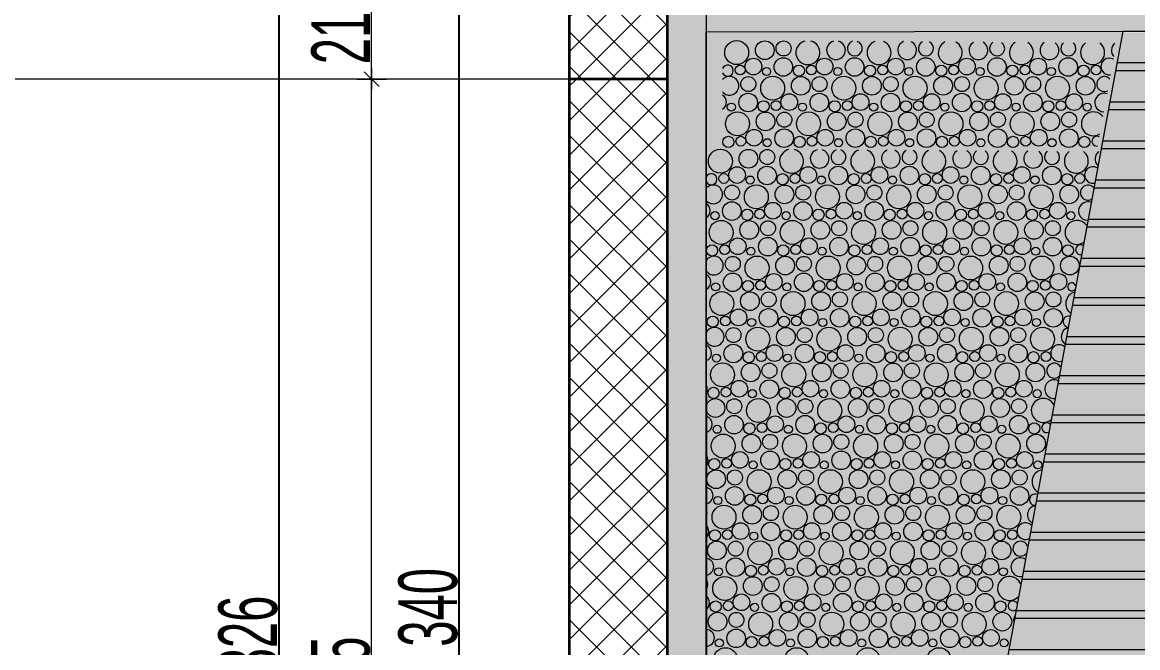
# Model space of a CAD drawing. Header units: millimetres. Extents: x -115530 to 122462, y -34508 to 119375.
# Drawn here: x 89331 to 92180, y 97330 to 98928 of the extents above; entities that cross this region are included whole.
import ezdxf

# ---------------------------------------------------------------- set-up
doc = ezdxf.new("R2010")
doc.units = ezdxf.units.MM
doc.header["$MEASUREMENT"] = 0
for name, color, linetype, lineweight in [('101', 253, 'Continuous', 15), ('dimenzija', 7, 'Continuous', 13), ('Fasada kontaktna', 40, 'Continuous', 20), ('New_Structural - Bearing_Pen_No__27', 7, 'Continuous', 25), ('New_Structural - Bearing_Pen_No__29', 7, 'Continuous', 25)]:
    doc.layers.add(name, color=color, linetype=linetype, lineweight=lineweight)
for name, color, linetype, lineweight, true_color in [('102', 7, 'Continuous', 15, 0xe0e0e0), ('161', 7, 'Continuous', 15, 0x6a6a6a), ('19', 7, 'Continuous', 0, 0xe4e4e4), ('HATCH 2', 7, 'Continuous', 9, 0x575757), ('New_Structural - Bearing_Pen_No__87', 7, 'Continuous', 13, 0x6a6a6a)]:
    doc.layers.add(name, color=color, linetype=linetype, lineweight=lineweight, true_color=true_color)
doc.styles.add('PLATEIA', font='CGSAPPS.shx', dxfattribs={"width": 0.6})
doc.dimstyles.new('50', dxfattribs={"dimtxt": 150, "dimasz": 0.5, "dimexe": 0.18, "dimexo": 0.0625, "dimgap": 4, "dimtad": 1, "dimdec": 0, "dimlfac": 0.1, "dimzin": 12, "dimdsep": 46, "dimtxsty": 'PLATEIA', "dimblk": 'A$C321216CB', "dimcen": 0.09, "dimse1": 1, "dimse2": 1, "dimclrd": 256, "dimclrt": 256, "dimadec": 3, "dimazin": 0, "dimtfac": 1, "dimtdec": 0, "dimtix": 1, "dimtmove": 2, "dimatfit": 3, "dimldrblk": 'A$C321216CB', "dimfxl": 1, "dimtolj": 1, "dimtzin": 0, "dimlwd": -1, "dimarcsym": 0})
pattern_1 = [(45, (-110329.44, 76693.47), (-44.194174, 44.194174), []), (135, (-110329.44, 76693.47), (-44.194174, -44.194174), [])]

# ---------------------------------------------------------------- blocks, each defined once
blk = doc.blocks.new('A$C321216CB')
for p, q in [((0, -75.3), (0, 75.3)), ((-53.8, 0), (53.8, 0)), ((-38.1, -38.1), (38.1, 38.1))]:
    blk.add_line(p, q)
blk = doc.blocks.new('*D955')
at = {"layer": 'DEFPOINTS', "color": 0, "transparency": 16777216}
for p in [(90223.6, 98783), (90728.2, 98783), (90414, 95733)]:
    blk.add_point(p, dxfattribs=at)
at = {"layer": 'dimenzija', "transparency": 16777216}
blk.add_line((90223.6, 95733.5), (90223.6, 98782.5), dxfattribs=at)
at = {"layer": 'dimenzija', "transparency": 16777216, "xscale": 0.5, "yscale": 0.5, "zscale": 0.5}
for p, rotation in [((90223.6, 98783), 90), ((90223.6, 95733), 270)]:
    blk.add_blockref('A$C321216CB', p, dxfattribs=dict(at, rotation=rotation))
at = {"layer": 'dimenzija', "transparency": 16777216, "insert": (90144.6, 97258), "char_height": 150, "attachment_point": 5, "rotation": 90, "style": 'PLATEIA'}
blk.add_mtext('\\A1;305', dxfattribs=at)
blk = doc.blocks.new('*D956')
at = {"layer": 'DEFPOINTS', "color": 0, "transparency": 16777216}
for p in [(90223.6, 98993), (90786.5, 98993), (90414, 98783)]:
    blk.add_point(p, dxfattribs=at)
at = {"layer": 'dimenzija', "transparency": 16777216}
blk.add_line((90223.6, 98783.5), (90223.6, 98992.5), dxfattribs=at)
at = {"layer": 'dimenzija', "transparency": 16777216, "xscale": 0.5, "yscale": 0.5, "zscale": 0.5}
for p, rotation in [((90223.6, 98993), 90), ((90223.6, 98783), 270)]:
    blk.add_blockref('A$C321216CB', p, dxfattribs=dict(at, rotation=rotation))
at = {"layer": 'dimenzija', "transparency": 16777216, "insert": (90144.6, 98888), "char_height": 150, "attachment_point": 5, "rotation": 90, "style": 'PLATEIA'}
blk.add_mtext('\\A1;21', dxfattribs=at)
blk = doc.blocks.new('*D958')
at = {"transparency": 16777216}
blk.add_line((89987.1, 95733.5), (89987.1, 98991.5), dxfattribs=at)
at = {"layer": 'DEFPOINTS', "color": 0, "transparency": 16777216}
for p in [(89987.1, 98992), (89987.1, 98992), (89949.3, 95733)]:
    blk.add_point(p, dxfattribs=at)
at = {"transparency": 16777216, "xscale": 0.5, "yscale": 0.5, "zscale": 0.5}
for p, rotation in [((89987.1, 98992), 90), ((89987.1, 95733), 270)]:
    blk.add_blockref('A$C321216CB', p, dxfattribs=dict(at, rotation=rotation))
at = {"transparency": 16777216, "insert": (89908.1, 97362.5), "char_height": 150, "attachment_point": 5, "rotation": 90, "style": 'PLATEIA'}
blk.add_mtext('\\A1;326', dxfattribs=at)
blk = doc.blocks.new('*D960')
at = {"transparency": 16777216}
blk.add_line((90447, 95733.5), (90447, 99132.5), dxfattribs=at)
at = {"layer": 'DEFPOINTS', "color": 0, "transparency": 16777216}
for p in [(90447, 99133), (90447, 99133), (90414, 95733)]:
    blk.add_point(p, dxfattribs=at)
at = {"transparency": 16777216, "xscale": 0.5, "yscale": 0.5, "zscale": 0.5}
for p, rotation in [((90447, 99133), 90), ((90447, 95733), 270)]:
    blk.add_blockref('A$C321216CB', p, dxfattribs=dict(at, rotation=rotation))
at = {"transparency": 16777216, "insert": (90368, 97433), "char_height": 150, "attachment_point": 5, "rotation": 90, "style": 'PLATEIA'}
blk.add_mtext('\\A1;340', dxfattribs=at)
blk = doc.blocks.new('ff')
at = {"linetype": 'Continuous', "lineweight": 0, "true_color": 0xb5b5b5}
blk.add_hatch(color=253, dxfattribs=at).paths.add_polyline_path([(196304.7, 119050.3), (196305.7, 119000.3), (200442.9, 119000.3), (200442.9, 119057.8)])
at = {"layer": '102', "linetype": 'Continuous', "lineweight": 15}
blk.add_hatch(color=256, dxfattribs=at).paths.add_polyline_path([(182927.6, 114164.2), (200444.3, 114164.2), (200439.7, 119002.6), (197467.2, 118998.5), (196875.7, 115774.2), (196875.7, 115274.2), (196875.7, 114766), (187207.4, 114772.5), (187203.9, 115604.3), (182935.6, 115604.3)])
at = {"layer": '161', "linetype": 'Continuous', "lineweight": 15}
h = blk.add_hatch(dxfattribs=at)
h.set_pattern_fill('DOUBLE_1_1_0001', color=256, scale=49.999997, style=0, pattern_type=2)
h.set_pattern_definition([(180, (189177.82, 115725.27), (0, 100), []), (180, (189177.82, 115705.27), (0, 100), [])])
h.paths.add_polyline_path([(182929.9, 114164.2), (200444.3, 114164.2), (200437.1, 119001.3), (197471.9, 119001), (196875.7, 115774.2), (196875.7, 115274.2), (196875.7, 114766), (187208.3, 114766), (187203, 115604.7), (182929.9, 115603.9)])
at = {"layer": '19', "linetype": 'Continuous', "lineweight": 0}
blk.add_hatch(color=256, dxfattribs=at).paths.add_polyline_path([(196875.7, 115774.2), (197470, 119000.9), (196405.7, 118999.3), (196405.7, 115774.2)])
blk.add_lwpolyline([(196405.7, 118999.3), (196407.3, 115272.5)])
at = {"layer": '101', "color": 251, "linetype": 'Continuous', "lineweight": 15, "true_color": 0x5e5e5e, "flags": 128}
blk.add_lwpolyline([(196875.7, 115774.2), (196405.7, 115774.2), (196405.7, 118999.3), (197470, 119000.9)], close=True, dxfattribs=at)
at = {"layer": '101', "color": 253, "linetype": 'Continuous', "lineweight": 15}
for centre, radius in [((196483.5, 118946.3), 30.6), ((196555.3, 118952.5), 23.9), ((196603.3, 118956.9), 19.2), ((196526.1, 118910.8), 21.3), ((196602.8, 118909.7), 23.7), ((196707.9, 118910.8), 21.3), ((196784.7, 118909.7), 23.7), ((196889.8, 118910.8), 21.3), ((196966.5, 118909.7), 23.7), ((197071.6, 118910.8), 21.3), ((197148.4, 118909.7), 23.7), ((197253.5, 118910.8), 21.3), ((197330.2, 118909.7), 23.7), ((196492.4, 118901.9), 12.5), ((196559.8, 118898.1), 10.3), ((196642.3, 118900.2), 14.3), ((196674.2, 118901.9), 12.5), ((196741.6, 118898.1), 10.3), ((196824.2, 118900.2), 14.3), ((196856.1, 118901.9), 12.5), ((196923.5, 118898.1), 10.3), ((197006, 118900.2), 14.3), ((197037.9, 118901.9), 12.5), ((197105.3, 118898.1), 10.3), ((197187.9, 118900.2), 14.3), ((197219.8, 118901.9), 12.5), ((197287.2, 118898.1), 10.3), ((197369.7, 118900.2), 14.3), ((197401.7, 118901.9), 12.5), ((196513.3, 118865.9), 19.2), ((196575.4, 118855.3), 30.6), ((196647.2, 118861.5), 23.9), ((196695.2, 118865.9), 19.2), ((196757.2, 118855.3), 30.6), ((196829, 118861.5), 23.9), ((196877, 118865.9), 19.2), ((196939.1, 118855.3), 30.6), ((197010.9, 118861.5), 23.9), ((197058.9, 118865.9), 19.2), ((197120.9, 118855.3), 30.6), ((197192.7, 118861.5), 23.9), ((197240.7, 118865.9), 19.2), ((197302.8, 118855.3), 30.6), ((197374.6, 118861.5), 23.9), ((196512.8, 118818.7), 23.7), ((196617.9, 118819.8), 21.3), ((196694.7, 118818.7), 23.7), ((196799.8, 118819.8), 21.3), ((196876.5, 118818.7), 23.7), ((196981.6, 118819.8), 21.3), ((197058.4, 118818.7), 23.7), ((197163.5, 118819.8), 21.3), ((197240.2, 118818.7), 23.7), ((197345.3, 118819.8), 21.3), ((196469.8, 118807.1), 10.3), ((196552.3, 118809.2), 14.3), ((196584.2, 118811), 12.5), ((196651.6, 118807.1), 10.3), ((196734.2, 118809.2), 14.3), ((196766.1, 118811), 12.5), ((196833.5, 118807.1), 10.3), ((196916, 118809.2), 14.3), ((196947.9, 118811), 12.5), ((197015.3, 118807.1), 10.3), ((197097.9, 118809.2), 14.3), ((197129.8, 118811), 12.5), ((197197.2, 118807.1), 10.3), ((197279.7, 118809.2), 14.3), ((197311.7, 118811), 12.5), ((197379, 118807.1), 10.3), ((196485.4, 118764.3), 30.6), ((196557.2, 118770.5), 23.9), ((196605.2, 118774.9), 19.2), ((196667.2, 118764.3), 30.6), ((196739, 118770.5), 23.9), ((196787, 118774.9), 19.2), ((196849.1, 118764.3), 30.6), ((196920.9, 118770.5), 23.9), ((196968.9, 118774.9), 19.2), ((197030.9, 118764.3), 30.6), ((197102.7, 118770.5), 23.9), ((197150.7, 118774.9), 19.2), ((197212.8, 118764.3), 30.6), ((197284.6, 118770.5), 23.9), ((197332.6, 118774.9), 19.2), ((196462.3, 118718.2), 14.3), ((196494.2, 118720), 12.5), ((196527.9, 118728.8), 21.3), ((196561.6, 118716.1), 10.3), ((196604.7, 118727.7), 23.7), ((196644.2, 118718.2), 14.3), ((196676.1, 118720), 12.5), ((196709.8, 118728.8), 21.3), ((196743.5, 118716.1), 10.3), ((196786.5, 118727.7), 23.7), ((196826, 118718.2), 14.3), ((196857.9, 118720), 12.5), ((196891.6, 118728.8), 21.3), ((196925.3, 118716.1), 10.3), ((196968.4, 118727.7), 23.7), ((197007.9, 118718.2), 14.3), ((197039.8, 118720), 12.5), ((197073.5, 118728.8), 21.3), ((197107.2, 118716.1), 10.3), ((197150.2, 118727.7), 23.7), ((197189.7, 118718.2), 14.3), ((197221.7, 118720), 12.5), ((197255.3, 118728.8), 21.3), ((197289, 118716.1), 10.3), ((197332.1, 118727.7), 23.7), ((197371.6, 118718.2), 14.3), ((196441.8, 118668.9), 30.6), ((196513.6, 118675.1), 23.9), ((196561.6, 118679.5), 19.2), ((196484.4, 118633.4), 21.3), ((196561.1, 118632.3), 23.7), ((196666.2, 118633.4), 21.3), ((196743, 118632.3), 23.7), ((196848.1, 118633.4), 21.3), ((196924.8, 118632.3), 23.7), ((197029.9, 118633.4), 21.3), ((197106.7, 118632.3), 23.7), ((197211.8, 118633.4), 21.3), ((197288.5, 118632.3), 23.7), ((196450.7, 118624.6), 12.5), ((196518.1, 118620.7), 10.3), ((196600.6, 118622.8), 14.3), ((196632.5, 118624.6), 12.5), ((196699.9, 118620.7), 10.3), ((196782.5, 118622.8), 14.3), ((196814.4, 118624.6), 12.5), ((196881.8, 118620.7), 10.3), ((196964.3, 118622.8), 14.3), ((196996.2, 118624.6), 12.5), ((197063.6, 118620.7), 10.3), ((197146.2, 118622.8), 14.3), ((197178.1, 118624.6), 12.5), ((197245.5, 118620.7), 10.3), ((197328, 118622.8), 14.3), ((197360, 118624.6), 12.5), ((196471.6, 118588.5), 19.2), ((196533.7, 118577.9), 30.6), ((196605.5, 118584.1), 23.9), ((196653.5, 118588.5), 19.2), ((196715.5, 118577.9), 30.6), ((196787.3, 118584.1), 23.9), ((196835.3, 118588.5), 19.2), ((196897.4, 118577.9), 30.6), ((196969.2, 118584.1), 23.9), ((197017.2, 118588.5), 19.2), ((197079.2, 118577.9), 30.6), ((197151, 118584.1), 23.9), ((197199, 118588.5), 19.2), ((197261.1, 118577.9), 30.6), ((197332.9, 118584.1), 23.9), ((196471.1, 118541.4), 23.7), ((196576.2, 118542.4), 21.3), ((196653, 118541.4), 23.7), ((196758.1, 118542.4), 21.3), ((196834.8, 118541.4), 23.7), ((196939.9, 118542.4), 21.3), ((197016.7, 118541.4), 23.7), ((197121.8, 118542.4), 21.3), ((197198.5, 118541.4), 23.7), ((197303.6, 118542.4), 21.3), ((196428.1, 118529.7), 10.3), ((196510.6, 118531.8), 14.3), ((196542.5, 118533.6), 12.5), ((196609.9, 118529.7), 10.3), ((196692.5, 118531.8), 14.3), ((196724.4, 118533.6), 12.5), ((196791.8, 118529.7), 10.3), ((196874.3, 118531.8), 14.3), ((196906.2, 118533.6), 12.5), ((196973.6, 118529.7), 10.3), ((197056.2, 118531.8), 14.3), ((197088.1, 118533.6), 12.5), ((197155.5, 118529.7), 10.3), ((197238, 118531.8), 14.3), ((197270, 118533.6), 12.5), ((197337.3, 118529.7), 10.3), ((196443.7, 118486.9), 30.6), ((196515.5, 118493.1), 23.9), ((196563.5, 118497.5), 19.2), ((196625.5, 118486.9), 30.6), ((196697.3, 118493.1), 23.9), ((196745.3, 118497.5), 19.2), ((196807.4, 118486.9), 30.6), ((196879.2, 118493.1), 23.9), ((196927.2, 118497.5), 19.2), ((196989.2, 118486.9), 30.6), ((197061, 118493.1), 23.9), ((197109, 118497.5), 19.2), ((197171.1, 118486.9), 30.6), ((197242.9, 118493.1), 23.9), ((197290.9, 118497.5), 19.2), ((196486.2, 118451.4), 21.3), ((196563, 118450.4), 23.7), ((196668.1, 118451.4), 21.3), ((196744.8, 118450.4), 23.7), ((196849.9, 118451.4), 21.3), ((196926.7, 118450.4), 23.7), ((197031.8, 118451.4), 21.3), ((197108.5, 118450.4), 23.7), ((197213.6, 118451.4), 21.3), ((197290.4, 118450.4), 23.7), ((196420.6, 118440.8), 14.3), ((196452.5, 118442.6), 12.5), ((196519.9, 118438.7), 10.3), ((196602.5, 118440.8), 14.3), ((196634.4, 118442.6), 12.5), ((196701.8, 118438.7), 10.3), ((196784.3, 118440.8), 14.3), ((196816.2, 118442.6), 12.5), ((196883.6, 118438.7), 10.3), ((196966.2, 118440.8), 14.3), ((196998.1, 118442.6), 12.5), ((197065.5, 118438.7), 10.3), ((197148, 118440.8), 14.3), ((197180, 118442.6), 12.5), ((197247.3, 118438.7), 10.3), ((197329.9, 118440.8), 14.3), ((196473.5, 118406.5), 19.2), ((196535.5, 118395.9), 30.6), ((196607.3, 118402.1), 23.9), ((196655.3, 118406.5), 19.2), ((196717.4, 118395.9), 30.6), ((196789.2, 118402.1), 23.9), ((196837.2, 118406.5), 19.2), ((196899.2, 118395.9), 30.6), ((196971, 118402.1), 23.9), ((197019, 118406.5), 19.2), ((197081.1, 118395.9), 30.6), ((197152.9, 118402.1), 23.9), ((197200.9, 118406.5), 19.2), ((197262.9, 118395.9), 30.6), ((197334.7, 118402.1), 23.9), ((196429.9, 118347.7), 10.3), ((196473, 118359.4), 23.7), ((196512.5, 118349.8), 14.3), ((196544.4, 118351.6), 12.5), ((196578.1, 118360.4), 21.3), ((196611.8, 118347.7), 10.3), ((196654.8, 118359.4), 23.7), ((196694.3, 118349.8), 14.3), ((196726.2, 118351.6), 12.5), ((196759.9, 118360.4), 21.3), ((196793.6, 118347.7), 10.3), ((196836.7, 118359.4), 23.7), ((196876.2, 118349.8), 14.3), ((196908.1, 118351.6), 12.5), ((196941.8, 118360.4), 21.3), ((196975.5, 118347.7), 10.3), ((197018.5, 118359.4), 23.7), ((197058, 118349.8), 14.3), ((197090, 118351.6), 12.5), ((197123.6, 118360.4), 21.3), ((197157.3, 118347.7), 10.3), ((197200.4, 118359.4), 23.7), ((197239.9, 118349.8), 14.3), ((197271.8, 118351.6), 12.5), ((197305.5, 118360.4), 21.3), ((196445.5, 118304.9), 30.6), ((196517.3, 118311.1), 23.9), ((196565.3, 118315.5), 19.2), ((196627.4, 118304.9), 30.6), ((196699.2, 118311.1), 23.9), ((196747.2, 118315.5), 19.2), ((196809.2, 118304.9), 30.6), ((196881, 118311.1), 23.9), ((196929, 118315.5), 19.2), ((196991.1, 118304.9), 30.6), ((197062.9, 118311.1), 23.9), ((197110.9, 118315.5), 19.2), ((197172.9, 118304.9), 30.6), ((197244.7, 118311.1), 23.9), ((197292.7, 118315.5), 19.2), ((196422.5, 118258.8), 14.3), ((196454.4, 118260.6), 12.5), ((196488.1, 118269.4), 21.3), ((196564.8, 118268.4), 23.7), ((196604.3, 118258.8), 14.3), ((196636.2, 118260.6), 12.5), ((196669.9, 118269.4), 21.3), ((196746.7, 118268.4), 23.7), ((196786.2, 118258.8), 14.3), ((196818.1, 118260.6), 12.5), ((196851.8, 118269.4), 21.3), ((196928.5, 118268.4), 23.7), ((196968, 118258.8), 14.3), ((197000, 118260.6), 12.5), ((197033.6, 118269.4), 21.3), ((197110.4, 118268.4), 23.7), ((197149.9, 118258.8), 14.3), ((197181.8, 118260.6), 12.5), ((197215.5, 118269.4), 21.3), ((197292.2, 118268.4), 23.7), ((196475.3, 118224.5), 19.2), ((196537.4, 118213.9), 30.6), ((196521.8, 118256.7), 10.3), ((196609.2, 118220.1), 23.9), ((196657.2, 118224.5), 19.2), ((196719.2, 118213.9), 30.6), ((196703.6, 118256.7), 10.3), ((196791, 118220.1), 23.9), ((196839, 118224.5), 19.2), ((196901.1, 118213.9), 30.6), ((196885.5, 118256.7), 10.3), ((196972.9, 118220.1), 23.9), ((197020.9, 118224.5), 19.2), ((197082.9, 118213.9), 30.6), ((197067.3, 118256.7), 10.3), ((197154.7, 118220.1), 23.9), ((197202.7, 118224.5), 19.2), ((197264.8, 118213.9), 30.6), ((197249.2, 118256.7), 10.3), ((196474.8, 118177.4), 23.7), ((196579.9, 118178.4), 21.3), ((196656.7, 118177.4), 23.7), ((196761.8, 118178.4), 21.3), ((196838.5, 118177.4), 23.7), ((196943.6, 118178.4), 21.3), ((197020.4, 118177.4), 23.7), ((197125.5, 118178.4), 21.3), ((197202.2, 118177.4), 23.7), ((196431.8, 118165.7), 10.3), ((196514.3, 118167.8), 14.3), ((196546.2, 118169.6), 12.5), ((196613.6, 118165.7), 10.3), ((196696.2, 118167.8), 14.3), ((196728.1, 118169.6), 12.5), ((196795.5, 118165.7), 10.3), ((196878, 118167.8), 14.3), ((196910, 118169.6), 12.5), ((196977.3, 118165.7), 10.3), ((197059.9, 118167.8), 14.3), ((197091.8, 118169.6), 12.5), ((197159.2, 118165.7), 10.3), ((197241.7, 118167.8), 14.3), ((197273.7, 118169.6), 12.5), ((196447.4, 118122.9), 30.6), ((196519.2, 118129.1), 23.9), ((196567.2, 118133.5), 19.2), ((196629.2, 118122.9), 30.6), ((196701, 118129.1), 23.9), ((196749, 118133.5), 19.2), ((196811.1, 118122.9), 30.6), ((196882.9, 118129.1), 23.9), ((196930.9, 118133.5), 19.2), ((196992.9, 118122.9), 30.6), ((197064.7, 118129.1), 23.9), ((197112.7, 118133.5), 19.2), ((197174.8, 118122.9), 30.6), ((197246.6, 118129.1), 23.9), ((196489.9, 118087.4), 21.3), ((196566.7, 118086.4), 23.7), ((196671.8, 118087.4), 21.3), ((196748.5, 118086.4), 23.7), ((196853.6, 118087.4), 21.3), ((196930.4, 118086.4), 23.7), ((197035.5, 118087.4), 21.3), ((197112.2, 118086.4), 23.7), ((197217.3, 118087.4), 21.3), ((196424.3, 118076.8), 14.3), ((196456.2, 118078.6), 12.5), ((196523.6, 118074.7), 10.3), ((196606.2, 118076.8), 14.3), ((196638.1, 118078.6), 12.5), ((196705.5, 118074.7), 10.3), ((196788, 118076.8), 14.3), ((196820, 118078.6), 12.5), ((196887.3, 118074.7), 10.3), ((196969.9, 118076.8), 14.3), ((197001.8, 118078.6), 12.5), ((197069.2, 118074.7), 10.3), ((197151.7, 118076.8), 14.3), ((197183.7, 118078.6), 12.5), ((197251, 118074.7), 10.3), ((196429.2, 118038.1), 23.9), ((196477.2, 118042.5), 19.2), ((196539.2, 118031.9), 30.6), ((196611, 118038.1), 23.9), ((196659, 118042.5), 19.2), ((196721.1, 118031.9), 30.6), ((196792.9, 118038.1), 23.9), ((196840.9, 118042.5), 19.2), ((196902.9, 118031.9), 30.6), ((196974.7, 118038.1), 23.9), ((197022.7, 118042.5), 19.2), ((197084.8, 118031.9), 30.6), ((197156.6, 118038.1), 23.9), ((197204.6, 118042.5), 19.2), ((196476.7, 117995.4), 23.7), ((196581.8, 117996.4), 21.3), ((196658.5, 117995.4), 23.7), ((196763.6, 117996.4), 21.3), ((196840.4, 117995.4), 23.7), ((196945.5, 117996.4), 21.3), ((197022.2, 117995.4), 23.7), ((197127.3, 117996.4), 21.3), ((197204.1, 117995.4), 23.7), ((196433.6, 117983.7), 10.3), ((196516.2, 117985.8), 14.3), ((196548.1, 117987.6), 12.5), ((196615.5, 117983.7), 10.3), ((196698, 117985.8), 14.3), ((196730, 117987.6), 12.5), ((196797.3, 117983.7), 10.3), ((196879.9, 117985.8), 14.3), ((196911.8, 117987.6), 12.5), ((196979.2, 117983.7), 10.3), ((197061.7, 117985.8), 14.3), ((197093.7, 117987.6), 12.5), ((197161, 117983.7), 10.3), ((197243.6, 117985.8), 14.3), ((196449.2, 117940.9), 30.6), ((196521, 117947.1), 23.9), ((196569, 117951.5), 19.2), ((196631.1, 117940.9), 30.6), ((196702.9, 117947.1), 23.9), ((196750.9, 117951.5), 19.2), ((196812.9, 117940.9), 30.6), ((196884.7, 117947.1), 23.9), ((196932.7, 117951.5), 19.2), ((196994.8, 117940.9), 30.6), ((197066.6, 117947.1), 23.9), ((197114.6, 117951.5), 19.2), ((197176.7, 117940.9), 30.6), ((197248.4, 117947.1), 23.9), ((196426.2, 117894.8), 14.3), ((196458.1, 117896.6), 12.5), ((196491.8, 117905.4), 21.3), ((196525.5, 117892.7), 10.3), ((196568.5, 117904.4), 23.7), ((196608, 117894.8), 14.3), ((196640, 117896.6), 12.5), ((196673.6, 117905.4), 21.3), ((196707.3, 117892.7), 10.3), ((196750.4, 117904.4), 23.7), ((196789.9, 117894.8), 14.3), ((196821.8, 117896.6), 12.5), ((196855.5, 117905.4), 21.3), ((196889.2, 117892.7), 10.3), ((196932.2, 117904.4), 23.7), ((196971.7, 117894.8), 14.3), ((197003.7, 117896.6), 12.5), ((197037.3, 117905.4), 21.3), ((197071, 117892.7), 10.3), ((197114.1, 117904.4), 23.7), ((197153.6, 117894.8), 14.3), ((197185.5, 117896.6), 12.5), ((197219.2, 117905.4), 21.3), ((197252.9, 117892.7), 10.3), ((196431, 117856.1), 23.9), ((196479, 117860.5), 19.2), ((196541.1, 117849.9), 30.6), ((196612.9, 117856.1), 23.9), ((196660.9, 117860.5), 19.2), ((196722.9, 117849.9), 30.6), ((196794.7, 117856.1), 23.9), ((196842.7, 117860.5), 19.2), ((196904.8, 117849.9), 30.6), ((196976.6, 117856.1), 23.9), ((197024.6, 117860.5), 19.2), ((197086.7, 117849.9), 30.6), ((197158.4, 117856.1), 23.9), ((197206.4, 117860.5), 19.2), ((196478.5, 117813.4), 23.7), ((196518, 117803.8), 14.3), ((196550, 117805.6), 12.5), ((196583.6, 117814.4), 21.3), ((196660.4, 117813.4), 23.7), ((196699.9, 117803.8), 14.3), ((196731.8, 117805.6), 12.5), ((196765.5, 117814.4), 21.3), ((196842.2, 117813.4), 23.7), ((196881.7, 117803.8), 14.3), ((196913.7, 117805.6), 12.5), ((196947.3, 117814.4), 21.3), ((197024.1, 117813.4), 23.7), ((197063.6, 117803.8), 14.3), ((197095.5, 117805.6), 12.5), ((197129.2, 117814.4), 21.3), ((197205.9, 117813.4), 23.7), ((196451.1, 117758.9), 30.6), ((196435.5, 117801.7), 10.3), ((196522.9, 117765.1), 23.9), ((196570.9, 117769.5), 19.2), ((196632.9, 117758.9), 30.6), ((196617.3, 117801.7), 10.3), ((196704.7, 117765.1), 23.9), ((196752.7, 117769.5), 19.2), ((196814.8, 117758.9), 30.6), ((196799.2, 117801.7), 10.3), ((196886.6, 117765.1), 23.9), ((196934.6, 117769.5), 19.2), ((196996.7, 117758.9), 30.6), ((196981, 117801.7), 10.3), ((197068.4, 117765.1), 23.9), ((197116.4, 117769.5), 19.2), ((197178.5, 117758.9), 30.6), ((197162.9, 117801.7), 10.3), ((196493.6, 117723.5), 21.3), ((196570.4, 117722.4), 23.7), ((196675.5, 117723.5), 21.3), ((196752.2, 117722.4), 23.7), ((196857.3, 117723.5), 21.3), ((196934.1, 117722.4), 23.7), ((197039.2, 117723.5), 21.3), ((197115.9, 117722.4), 23.7), ((196428, 117712.8), 14.3), ((196460, 117714.6), 12.5), ((196527.3, 117710.7), 10.3), ((196609.9, 117712.8), 14.3), ((196641.8, 117714.6), 12.5), ((196709.2, 117710.7), 10.3), ((196791.7, 117712.8), 14.3), ((196823.7, 117714.6), 12.5), ((196891, 117710.7), 10.3), ((196973.6, 117712.8), 14.3), ((197005.5, 117714.6), 12.5), ((197072.9, 117710.7), 10.3), ((197155.5, 117712.8), 14.3), ((197187.4, 117714.6), 12.5), ((196432.9, 117674.1), 23.9), ((196480.9, 117678.6), 19.2), ((196542.9, 117667.9), 30.6), ((196614.7, 117674.1), 23.9), ((196662.7, 117678.6), 19.2), ((196724.8, 117667.9), 30.6), ((196796.6, 117674.1), 23.9), ((196844.6, 117678.6), 19.2), ((196906.7, 117667.9), 30.6), ((196978.4, 117674.1), 23.9), ((197026.4, 117678.6), 19.2), ((197088.5, 117667.9), 30.6), ((197160.3, 117674.1), 23.9), ((196480.4, 117631.4), 23.7), ((196585.5, 117632.5), 21.3), ((196662.2, 117631.4), 23.7), ((196767.3, 117632.5), 21.3), ((196844.1, 117631.4), 23.7), ((196949.2, 117632.5), 21.3), ((197025.9, 117631.4), 23.7), ((197131.1, 117632.5), 21.3), ((196437.3, 117619.7), 10.3), ((196519.9, 117621.8), 14.3), ((196551.8, 117623.6), 12.5), ((196619.2, 117619.7), 10.3), ((196701.7, 117621.8), 14.3), ((196733.7, 117623.6), 12.5), ((196801, 117619.7), 10.3), ((196883.6, 117621.8), 14.3), ((196915.5, 117623.6), 12.5), ((196982.9, 117619.7), 10.3), ((197065.5, 117621.8), 14.3), ((197097.4, 117623.6), 12.5), ((197164.7, 117619.7), 10.3), ((196452.9, 117576.9), 30.6), ((196524.7, 117583.1), 23.9), ((196572.7, 117587.6), 19.2), ((196634.8, 117576.9), 30.6), ((196706.6, 117583.1), 23.9), ((196754.6, 117587.6), 19.2), ((196816.7, 117576.9), 30.6), ((196888.4, 117583.1), 23.9), ((196936.4, 117587.6), 19.2), ((196998.5, 117576.9), 30.6), ((197070.3, 117583.1), 23.9), ((197118.3, 117587.6), 19.2), ((196495.5, 117541.5), 21.3), ((196572.2, 117540.4), 23.7), ((196677.3, 117541.5), 21.3), ((196754.1, 117540.4), 23.7), ((196859.2, 117541.5), 21.3), ((196935.9, 117540.4), 23.7), ((197041.1, 117541.5), 21.3), ((197117.8, 117540.4), 23.7), ((196429.9, 117530.8), 14.3), ((196461.8, 117532.6), 12.5), ((196529.2, 117528.7), 10.3), ((196611.7, 117530.8), 14.3), ((196643.7, 117532.6), 12.5), ((196711, 117528.7), 10.3), ((196793.6, 117530.8), 14.3), ((196825.5, 117532.6), 12.5), ((196892.9, 117528.7), 10.3), ((196975.5, 117530.8), 14.3), ((197007.4, 117532.6), 12.5), ((197074.7, 117528.7), 10.3), ((197157.3, 117530.8), 14.3), ((196434.7, 117492.1), 23.9), ((196482.7, 117496.6), 19.2), ((196544.8, 117485.9), 30.6), ((196616.6, 117492.1), 23.9), ((196664.6, 117496.6), 19.2), ((196726.7, 117485.9), 30.6), ((196798.4, 117492.1), 23.9), ((196846.4, 117496.6), 19.2), ((196908.5, 117485.9), 30.6), ((196980.3, 117492.1), 23.9), ((197028.3, 117496.6), 19.2), ((197090.4, 117485.9), 30.6), ((197162.1, 117492.1), 23.9), ((196482.2, 117449.4), 23.7), ((196664.1, 117449.4), 23.7), ((196845.9, 117449.4), 23.7), ((197027.8, 117449.4), 23.7), ((196439.2, 117437.7), 10.3), ((196521.7, 117439.8), 14.3), ((196553.7, 117441.6), 12.5), ((196587.3, 117450.5), 21.3), ((196621, 117437.7), 10.3), ((196703.6, 117439.8), 14.3), ((196735.5, 117441.6), 12.5), ((196769.2, 117450.5), 21.3), ((196802.9, 117437.7), 10.3), ((196885.5, 117439.8), 14.3), ((196917.4, 117441.6), 12.5), ((196951.1, 117450.5), 21.3), ((196984.7, 117437.7), 10.3), ((197067.3, 117439.8), 14.3), ((197099.2, 117441.6), 12.5), ((197132.9, 117450.5), 21.3), ((197166.6, 117437.7), 10.3), ((196454.8, 117394.9), 30.6), ((196636.7, 117394.9), 30.6), ((196818.5, 117394.9), 30.6), ((197000.4, 117394.9), 30.6)]:
    blk.add_circle(centre, radius, dxfattribs=at)
for centre, radius, start, end in [((196665.4, 118946.3), 30.6, 104.0014, 75.2224), ((196737.2, 118952.5), 23.9, 105.591, 73.6327), ((196785.2, 118956.9), 19.2, 108.0137, 71.21), ((196847.2, 118946.3), 30.6, 111.4282, 67.7956), ((196919, 118952.5), 23.9, 114.1455, 65.0783), ((196967, 118956.9), 19.2, 117.4057, 61.8181), ((197029.1, 118946.3), 30.6, 116.9725, 62.2513), ((197100.9, 118952.5), 23.9, 120.5109, 58.7129), ((197148.9, 118956.9), 19.2, 124.4873, 54.7365), ((197210.9, 118946.3), 30.6, 121.6297, 57.594), ((197282.7, 118952.5), 23.9, 125.8633, 53.3605), ((197330.7, 118956.9), 19.2, 130.4847, 48.739), ((197392.8, 118946.3), 30.6, 125.7464, 53.4773), ((197464.6, 118952.5), 23.9, 130.6052, 223.6292), ((197435.3, 118910.8), 21.3, 59.782, 279.3965), ((196460.5, 118900.2), 14.3, 203.4171, 156.5829), ((196465.3, 118861.5), 23.9, 221.1975, 138.8025), ((197422.6, 118865.9), 19.2, 42.2278, 296.9508), ((197422.1, 118818.7), 23.7, 70.803, 268.3755), ((196436.1, 118819.8), 21.3, 302.0266, 57.9734), ((197394.6, 118764.3), 30.6, 36.8855, 302.293), ((197403.5, 118720), 12.5, 60.8437, 278.3348), ((196623.7, 118668.9), 30.6, 104.0014, 75.2224), ((196695.5, 118675.1), 23.9, 105.591, 73.6327), ((196743.5, 118679.5), 19.2, 108.0137, 71.21), ((196805.5, 118668.9), 30.6, 111.4282, 67.7956), ((196877.3, 118675.1), 23.9, 114.1455, 65.0783), ((196925.3, 118679.5), 19.2, 117.4057, 61.8181), ((196987.4, 118668.9), 30.6, 116.9725, 62.2513), ((197059.2, 118675.1), 23.9, 120.5109, 58.7129), ((197107.2, 118679.5), 19.2, 124.4873, 54.7365), ((197169.2, 118668.9), 30.6, 121.6297, 57.594), ((197241, 118675.1), 23.9, 125.8633, 53.3605), ((197289, 118679.5), 19.2, 130.4847, 48.739), ((197351.1, 118668.9), 30.6, 125.7464, 53.4773), ((197422.9, 118675.1), 23.9, 130.6052, 223.6292), ((197393.6, 118633.4), 21.3, 59.782, 279.3965), ((196418.8, 118622.8), 14.3, 203.4171, 156.5829), ((196423.6, 118584.1), 23.9, 221.1975, 138.8025), ((197380.9, 118588.5), 19.2, 42.2278, 296.9508), ((196394.4, 118542.4), 21.3, 302.0266, 57.9734), ((197380.4, 118541.4), 23.7, 70.803, 268.3755), ((197352.9, 118486.9), 30.6, 36.8855, 302.293), ((197361.8, 118442.6), 12.5, 60.8437, 278.3348), ((196425.5, 118402.1), 23.9, 213.8847, 146.1153), ((196396.2, 118360.4), 21.3, 296.307, 63.693), ((197339.2, 118347.7), 10.3, 17.3938, 321.7847), ((197354.8, 118304.9), 30.6, 106.7115, 232.467), ((196383, 118268.4), 23.7, 343.5874, 16.4126), ((197331.7, 118258.8), 14.3, 78.0413, 261.1372), ((196427.3, 118220.1), 23.9, 204.7861, 155.2139), ((197336.6, 118220.1), 23.9, 108.0126, 231.1659), ((196398.1, 118178.4), 21.3, 290.8577, 69.1423), ((197307.3, 118178.4), 21.3, 51.9715, 287.207), ((197294.6, 118133.5), 19.2, 31.4131, 307.7655), ((197294.1, 118086.4), 23.7, 64.227, 274.9515), ((196384.8, 118086.4), 23.7, 331.7489, 28.2511), ((197266.7, 118031.9), 30.6, 29.6911, 309.4874), ((196399.9, 117996.4), 21.3, 285.5998, 74.4002), ((197275.5, 117987.6), 12.5, 47.3801, 291.7984), ((196387.2, 117951.5), 19.2, 344.4242, 15.5758), ((196386.7, 117904.4), 23.7, 323.3706, 36.6294), ((197268.5, 117849.9), 30.6, 101.2554, 237.9231), ((196401.8, 117814.4), 21.3, 280.4737, 79.5263), ((197245.5, 117803.8), 14.3, 67.3122, 271.8664), ((197250.3, 117765.1), 23.9, 100.9811, 238.1975), ((196389, 117769.5), 19.2, 330.0672, 29.9328), ((196388.5, 117722.4), 23.7, 316.3974, 43.6026), ((197221.1, 117723.5), 21.3, 43.5539, 295.6246), ((197208.3, 117678.6), 19.2, 17.5149, 321.6636), ((196403.6, 117632.5), 21.3, 275.4312, 84.5688), ((197207.8, 117631.4), 23.7, 57.4355, 281.743), ((196390.9, 117587.6), 19.2, 320.3491, 39.6509), ((197180.4, 117576.9), 30.6, 21.2037, 317.9748), ((196390.4, 117540.4), 23.7, 310.2235, 49.7765), ((197189.2, 117532.6), 12.5, 31.4596, 307.7189), ((197210.2, 117496.6), 19.2, 147.4684, 191.7102), ((196405.5, 117450.5), 21.3, 270.4308, 89.5692)]:
    blk.add_arc(centre, radius, start, end, dxfattribs=at)

msp = doc.modelspace()

# ---------------------------------------------------------------- hatches: boundary and pattern name
at = {"layer": 'Fasada kontaktna'}
h = msp.add_hatch(dxfattribs=at)
h.set_pattern_fill('HONEY', color=256, scale=200)
h.set_pattern_definition([(0, (133725.344, 102627.874), (37.5, 21.650635), [25, -50]), (120, (133725.344, 102627.874), (-37.5, 21.650635), [25, -50]), (60, (133725.344, 102627.874), (0, 43.30127), [-50, 25])])
h.paths.add_polyline_path([(91078.2, 95276.93), (90978.2, 95276.93), (90978.2, 98992.98), (91078.2, 98992.98)])
at = {"layer": 'HATCH 2', "linetype": 'Continuous', "lineweight": 13}
h = msp.add_hatch(dxfattribs=at)
h.set_pattern_fill('ANSI37', color=256, scale=500, style=0)
h.set_pattern_definition(pattern_1)
h.paths.add_polyline_path([(90978.19, 99132.98), (90728.19, 99132.98), (90728.19, 98782.98), (90978.19, 98782.98)])
h = msp.add_hatch(dxfattribs=at)
h.set_pattern_fill('ANSI37', color=256, scale=500, style=0)
h.set_pattern_definition(pattern_1)
h.paths.add_polyline_path([(90978.19, 98782.98), (90728.19, 98782.98), (90728.19, 95732.98), (90978.19, 95732.98)])

# ---------------------------------------------------------------- linework, layer by layer
at = {"layer": 'New_Structural - Bearing_Pen_No__27', "color": 7, "linetype": 'Continuous', "lineweight": 35}
for p, q in [((90728.19, 98782.98), (90728.19, 95732.98)), ((90978.19, 98782.98), (90978.19, 95732.98))]:
    msp.add_line(p, q, dxfattribs=at)
at = {"layer": 'New_Structural - Bearing_Pen_No__29', "color": 7, "linetype": 'Continuous', "lineweight": 35}
for p, q in [((90978.19, 99132.98), (90978.19, 98782.98)), ((90728.19, 98992.98), (90728.19, 98782.98)), ((90978.19, 98782.98), (90728.19, 98782.98))]:
    msp.add_line(p, q, dxfattribs=at)
at = {"layer": 'New_Structural - Bearing_Pen_No__87', "color": 251, "linetype": 'Continuous', "lineweight": 20, "true_color": 0x6a6a6a}
msp.add_line((90728.19, 98782.98), (86603.19, 98782.98), dxfattribs=at)
msp.add_lwpolyline([(91078.2, 95276.93), (90978.2, 95276.93), (90978.2, 98992.98), (91078.2, 98992.98)], close=True, dxfattribs=at)

# ---------------------------------------------------------------- block references
at = {"layer": 'dimenzija'}
msp.add_blockref('ff', (-105327.45, -20095.56), dxfattribs=at)

# ---------------------------------------------------------------- dimensions: what is measured, and where the dimension line sits
for base, p1, p2, picture, middle in [((90447.04, 99132.98), (90413.99, 95732.98), (90447.04, 99132.98), '*D960', (90368.04, 97432.98)), ((89987.07, 98991.98), (89949.31, 95732.98), (89987.07, 98991.98), '*D958', (89908.07, 97362.48))]:
    dim = msp.add_linear_dim(base=base, p1=p1, p2=p2, angle=90, dimstyle='50')
    dim.commit()
    dim.dimension.update_dxf_attribs({"geometry": picture, "text_midpoint": middle})
for base, p1, p2, picture, middle in [((90223.56, 98992.98), (90413.99, 98782.98), (90786.55, 98992.98), '*D956', (90144.56, 98887.98)), ((90223.56, 98782.98), (90413.99, 95732.98), (90728.19, 98782.98), '*D955', (90144.56, 97257.98))]:
    dim = msp.add_linear_dim(base=base, p1=p1, p2=p2, angle=90, dimstyle='50', dxfattribs=at)
    dim.commit()
    dim.dimension.update_dxf_attribs({"geometry": picture, "text_midpoint": middle})

doc.saveas('drawing.dxf')
